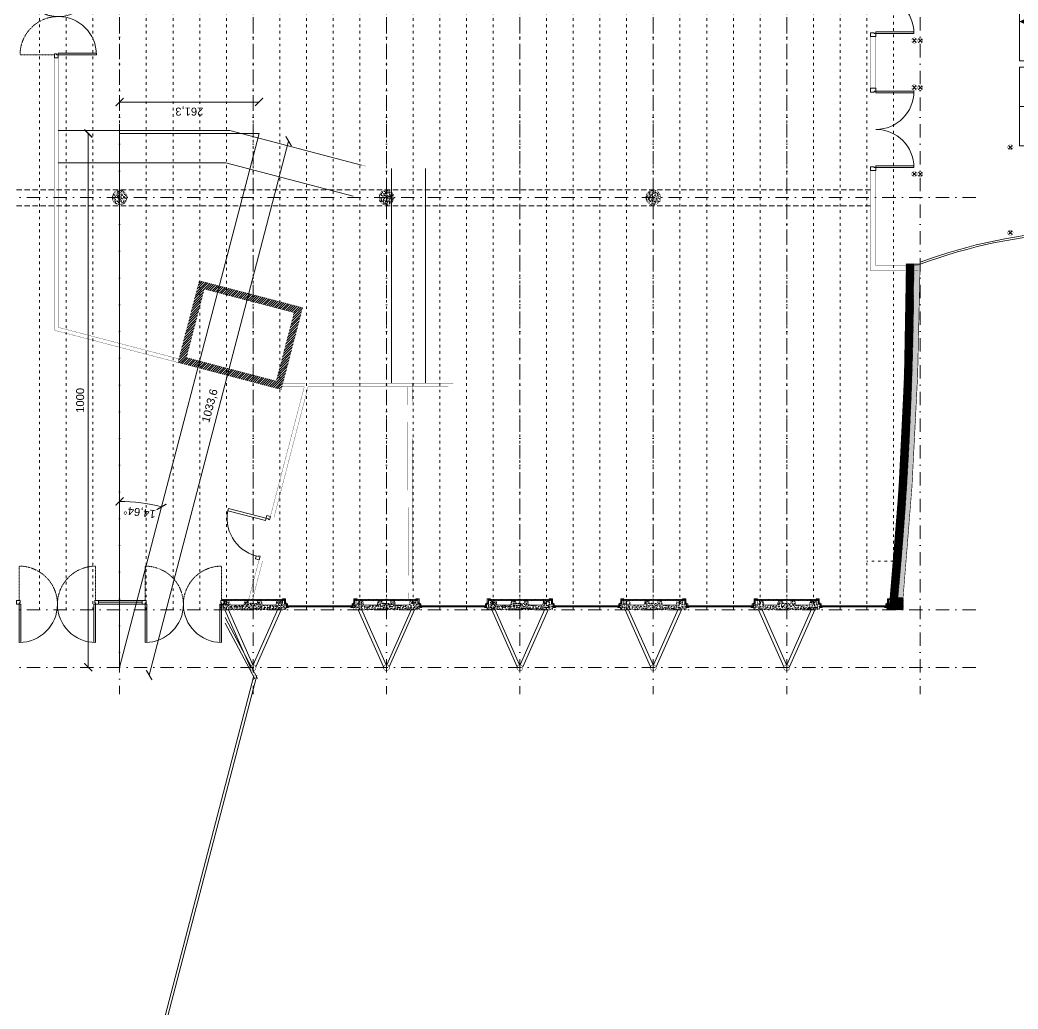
# Model space of a CAD drawing. Header units: millimetres. Extents: x 0 to 111176, y 95213 to 141729.
# Drawn here: x 53561 to 55431, y 113716 to 115568 of the extents above; entities that cross this region are included whole.
import ezdxf
from ezdxf.enums import TextEntityAlignment as Align

# ---------------------------------------------------------------- set-up
doc = ezdxf.new("R2010")
doc.units = ezdxf.units.MM
for name, pattern in [('ACAD_ISO03W100', [30, 12, -18]), ('CACHE2', [0.1875, 0.125, -0.0625]), ('DISCONTINU', [0.75, 0.5, -0.25]), ('HIDDEN2', [0.1875, 0.125, -0.0625]), ('TIRETPT2', [0.5, 0.25, -0.125, 0, -0.125])]:
    doc.linetypes.add(name, pattern=pattern)
doc.layers.get('Defpoints').update_dxf_attribs({"lineweight": 9})
doc.layers.add('CDP', color=7, linetype='Continuous', lineweight=9, true_color=0x364259)
doc.layers.add('STR_BOLLARD', color=7, linetype='Continuous', lineweight=9, true_color=0x1c1c1c)
doc.layers.add('Invisible', color=52, linetype='Continuous', lineweight=9, plot=False)
doc.layers.add('NOM_Espaces_SU', color=15, linetype='Continuous', lineweight=9, plot=False)
for name, color, linetype, lineweight in [('MEN_Ext', 115, 'Continuous', 9), ('MEN_Ext_Murs-rideaux', 113, 'Continuous', 9), ('MEN_Int', 153, 'Continuous', 9), ('MEN_Int_Escaliers', 25, 'Continuous', 9), ('MEN_Int_PCF', 177, 'Continuous', 9), ('MOB', 37, 'Continuous', 9), ('NOM_Espaces', 14, 'Continuous', 9), ('SSI-Evacuation', 90, 'Continuous', 9), ('SSI_DI', 20, 'Continuous', 9), ('SSI_UGCIS', 94, 'Continuous', 9), ('STR_BOLLARD_Axes', 252, 'Continuous', 9), ('STR_BOLLARD_projeté', 251, 'Continuous', 9)]:
    doc.layers.add(name, color=color, linetype=linetype, lineweight=lineweight)
doc.styles.add('Arial-15', font='arial.ttf', dxfattribs={"height": 15})
doc.styles.get("Standard").update_dxf_attribs({"font": 'arial.ttf'})
doc.dimstyles.new('Cote-15', dxfattribs={"dimtxt": 15, "dimasz": 15, "dimexe": 1.25, "dimexo": 0.625, "dimgap": 7.5, "dimtad": 1, "dimdec": 0, "dimrnd": 0.025, "dimtxsty": 'Arial-15', "dimblk": 'ARCHTICK', "dimcen": 2.5, "dimse1": 1, "dimse2": 1, "dimazin": 0, "dimtfac": 1, "dimtmove": 1, "dimatfit": 3, "dimfxl": 1, "dimarcsym": 0})

# ---------------------------------------------------------------- blocks, each defined once
blk = doc.blocks.new('Porte')
blk.add_lwpolyline([(9.972684131353162, 79.94161479349714), (9.99670763418544, 7.003293212503195), (-0.003291194327175617, 6.999999541556463), (0, 0), (6.99901430029422, 1.746229827404022e-09), (6.998190135927871, 2.502305638219696), (5.498190306709148, 2.501811587368138), (5.472664345637895, 80.00180251570418, -0.4142135623537333), (78.49669962038752, 7.025854876847006), (78.498181771487, 2.525855404732283), (76.99818194215186, 2.525361353880726), (76.99999345361721, -1.979060471057892e-09), (83.99901364254765, -6.05359673500061e-09), (83.99669897276908, 7.027666397683788), (78.49669962038752, 7.025854876847006)], format="xyb")
blk = doc.blocks.new('Porte battante double')
at = {"linetype": 'CACHE2'}
blk.add_lwpolyline([(148.4999999812571, 7.112156021292321), (148.4999999792781, 71.50000000564614, 0.4142135623730951), (76.9999999894062, 2.561137080192566e-09, 0.4142135623730951), (5.499999985331669, 71.50000000285218), (5.499999985331669, 6.926756824424956)], format="xyb", dxfattribs=at)
blk.add_lwpolyline([(145.4999999796273, -71.43703520618146), (145.4999999738066, 8.556526154279709e-09), (153.9999999788124, 5.064066499471664e-09), (153.9999999817228, 6.999999992724042), (146.9999999823049, 6.999999993131496), (146.9999999789288, 3.000000003085006), (148.499999980093, 3.00000000622822), (148.4999999784632, -71.49999999260763, -0.4142135623524235), (76.9999999894062, 2.561137080192566e-09, -0.4142135623524235), (5.49999998928979, -71.49999998963904), (5.49999998731073, 3.000000004947651), (6.999999989639036, 3.000000009546056), (6.999999984982423, 7.000000001513399), (-7.450580596923828e-09, 6.999999998603016), (0, 0), (8.499999992316589, 4.540197551250458e-09), (8.499999987892807, -71.43703519919654)], format="xyb")
blk = doc.blocks.new('Porte double 10')
blk.add_lwpolyline([(81.43703520298004, -8.499999990832293), (9.99999999278225, -8.499999998079147), (9.99999999254942, 5.529727786779404e-10), (0, 0), (6.984919309616089e-10, -6.999999998952262), (6.999999993247911, -6.999999998544808), (6.999999993015081, -5.499999994033715), (81.49999999022111, -5.49999999141437, -0.4142135623524235), (10.00000000023283, -76.99999999135616, -0.4142135623524235), (81.50000000465661, -148.4999999768334), (7.000000007450581, -148.4999999893189), (7.000000007450581, -146.9999999848078), (1.909211277961731e-08, -146.9999999852153), (1.862645149230957e-08, -153.9999999845168), (10.00000000814907, -153.9999999832944), (10.00000000675209, -145.4999999846332), (81.43703521694988, -145.4999999774445)], format="xyb")
blk = doc.blocks.new('panneau+contreventement')
at = {"lineweight": 5}
h = blk.add_hatch(dxfattribs=at)
h.set_pattern_fill('AR-CONC', color=252, scale=0.04, angle=360, style=0)
h.set_pattern_definition([(49.99999999999994, (6.955815479159355e-08, 17.59999999470892), (7.287386759840159, -0.6375634215561317), [0.7619999999999998, -8.381999999999998]), (354.9999999999999, (6.955815479159355e-08, 17.59999999470892), (-1.409736856998765, 7.642273809561408), [0.6096, -6.7056233668]), (100.4514446999998, (0.6072803495580956, 17.54686985470835), (5.877649883614139, 7.004710076487798), [0.6476003520000001, -7.123609784]), (46.18419999999995, (6.955815479159355e-08, 19.63199999470817), (10.8431616356852, -1.681693117309098), [1.143, -12.573]), (96.63555760999995, (0.9035960695582617, 19.49185999470865), (9.49616536206013, 9.89704498390885), [0.9714009256, -10.6854243264]), (351.18415117, (6.955815479159355e-08, 19.63199999470817), (9.496165362599092, 9.897044983421296), [0.9143986827999999, -10.0583892768]), (20.99999999999999, (1.016000069557776, 19.12399999471018), (6.064575650765295, -4.090607927483512), [0.7619999999999999, -8.382]), (326, (1.016000069557776, 19.12399999471018), (2.472081133905891, 7.367518644892768), [0.6096, -6.7056]), (71.45144499999996, (1.521381373558143, 18.78311599870722), (8.53665677114865, 3.2769107554362), [0.647600352, -7.123597503999998]), (37.49999999999993, (6.955815479159355e-08, 17.59999999470892), (0.1235441300236765, 3.382201554926124), [0, -6.624319999999999, 0, -6.8072, 0, -6.731]), (7.499999999999964, (6.955815479159355e-08, 17.59999999470892), (2.672786500412234, 4.007222992724778), [0, -3.88112, 0, -6.47192, 0, -2.5654]), (327.4999999999998, (-2.265679930442275, 17.59999999470892), (5.423623806674856, -0.2291497597069439), [0, -2.54, 0, -7.9248, 0, -10.5156]), (317.4999999999999, (-3.281679930441896, 17.59999999470892), (5.925167255440723, 1.017059641333315), [0, -3.302, 0, -5.26288, 0, -7.4676])])
h.paths.add_polyline_path([(8.000000000007276, 16.62599197128293), (8.000000000007276, 12.62599197128293), (-8, 12.62599197128293), (-8, 16.62599197128293), (-15.27348650529757, 16.62599197128293), (-17.5, 9), (-42.54545454565005, 9), (-44.5, 17.59999999831052), (-55.5, 17.59999999831052), (-55.5, 10), (-62.5, 9), (-61.5, 0), (61.5, 0), (62.5, 9), (55.5, 10), (55.5, 17.59999999831052), (44.5, 17.59999999831052), (42.5, 9), (17.50000000000728, 9), (15.72651349470971, 16.62599197128293)])
at = {"layer": 'CDP'}
h = blk.add_hatch(dxfattribs=at)
h.set_pattern_fill('ANSI31', color=256, scale=5)
h.set_pattern_definition([(45, (0, 0), (-0.4419417382415922, 0.4419417382415922), [])])
h.paths.add_polyline_path([(-59, 17.59999999831052), (-59, 19.3999999983098), (58.99999999767169, 19.3999999983098), (58.99999999767169, 17.59999999831052)])
at = {"linetype": 'Continuous', "lineweight": 5, "const_width": 0.8799999952316284}
blk.add_lwpolyline([(8.000000000007276, 16.62599197128293), (8.000000000007276, 12.62599197128293), (-8, 12.62599197128293), (-8, 16.62599197128293), (-15.27348650529757, 16.62599197128293), (-17.5, 9), (-42.54545454565005, 9), (-44.5, 17.59999999831052), (-55.5, 17.59999999831052), (-55.5, 10), (-62.5, 9), (-61.5, 0), (61.5, 0), (62.5, 9), (55.5, 10), (55.5, 17.59999999831052), (44.5, 17.59999999831052), (42.5, 9), (17.50000000000728, 9), (15.72651349470971, 16.62599197128293)], close=True, dxfattribs=at)
for points in [[(-5.29915068641867, -107.0272467950708), (-52.79727948180198, 0.03446815508141299)], [(-0.5113040249361802, -103.0238181007117), (-46.75775930929467, 1.216600178464432)], [(0.5113040249361802, -103.0238181007117), (46.75775930929467, 1.216600178464432)], [(5.29915068641867, -107.0272467950708), (52.79727948180198, 0.03446815508141299)], [(52.79745963354026, 0), (46.20254036645974, 0)]]:
    blk.add_lwpolyline(points)
at = {"const_width": 0.8}
blk.add_lwpolyline([(4.886542232529791, -105.9757763550551, 128.1178204295244), (4.962955946750299, -106.1295426030811, 0.007805315424875689)], format="xyb", close=True, dxfattribs=at)
at = {"layer": 'CDP', "const_width": 0.2}
blk.add_lwpolyline([(-59, 17.59999999831052), (-59, 19.3999999983098), (58.99999999767169, 19.3999999983098), (58.99999999767169, 17.59999999831052), (-59, 17.59999999831052)], close=True, dxfattribs=at)
blk = doc.blocks.new('poteau')
at = {"layer": 'STR_BOLLARD', "lineweight": 5}
h = blk.add_hatch(dxfattribs=at)
h.set_pattern_fill('AR-CONC', color=252, scale=0.04, angle=359.9999999999999, style=0)
h.set_pattern_definition([(49.99999999999999, (-34103.71972945715, -3518.988229174639), (7.287386759840159, -0.6375634215561317), [0.762, -8.382000000000001]), (355, (-34103.71972945715, -3518.988229174639), (-1.409736856998765, 7.642273809561408), [0.6096, -6.7056233668]), (100.4514446999999, (-34103.11244917716, -3519.04135931464), (5.877649883614139, 7.004710076487798), [0.6476003520000001, -7.123609784]), (46.18419999999993, (-34103.71972945715, -3516.956229174639), (10.8431616356852, -1.681693117309098), [1.143, -12.573]), (96.63555760999996, (-34102.81613345716, -3517.096369174639), (9.49616536206013, 9.89704498390885), [0.9714009256, -10.6854243264]), (351.18415117, (-34103.71972945715, -3516.956229174639), (9.496165362599092, 9.897044983421296), [0.9143986828, -10.0583892768]), (21, (-34102.70372945715, -3517.46422917464), (6.064575650765295, -4.090607927483512), [0.762, -8.382000000000001]), (326, (-34102.70372945715, -3517.46422917464), (2.472081133905891, 7.367518644892768), [0.6096, -6.7056]), (71.45144499999996, (-34102.19834815315, -3517.805113170639), (8.53665677114865, 3.2769107554362), [0.6476003520000001, -7.123597503999999]), (37.49999999999994, (-34103.71972945715, -3518.988229174639), (0.1235441300236765, 3.382201554926124), [0, -6.62432, 0, -6.807200000000001, 0, -6.731000000000001]), (7.499999999999974, (-34103.71972945715, -3518.988229174639), (2.672786500412234, 4.007222992724778), [0, -3.88112, 0, -6.47192, 0, -2.5654]), (327.4999999999999, (-34105.98540945715, -3518.988229174639), (5.423623806674856, -0.2291497597069439), [0, -2.54, 0, -7.9248, 0, -10.5156]), (317.4999999999999, (-34107.00140945715, -3518.988229174639), (5.925167255440723, 1.017059641333315), [0, -3.302, 0, -5.26288, 0, -7.4676])])
edge = h.paths.add_edge_path()
edge.add_arc((2.613544936025392e-10, 6.674660824046441e-11), 13.99999999999927, 284.7547730335563, 644.0803509681097)
edge.add_arc((2.613806948659203e-10, 6.66435795437792e-11), 13.99999999999917, 284.0803509681096, 284.7547730335563)
at = {"layer": 'STR_BOLLARD', "lineweight": 5, "const_width": 0.5}
blk.add_lwpolyline([(3.565555101478822, -13.53834616259883, 339.820519298623), (3.405953449982917, -13.57937705112045, 0.002942729891838111)], format="xyb", close=True, dxfattribs=at)
blk = doc.blocks.new('Potelet')
at = {"lineweight": 0, "const_width": 0.5}
blk.add_lwpolyline([(-1.600976329688904, 4.736757835458326, 7.011262514145348), (1.19217006630147, 4.855793501891813, 0.1426276648438825)], format="xyb", close=True, dxfattribs=at)
at = {"ltscale": 5}
for points in [[(-3.535533905932737, -3.535533905932737), (3.535533905932738, 3.535533905932738)], [(-3.535533905932738, 3.535533905932738), (3.535533905932737, -3.535533905932737)]]:
    blk.add_lwpolyline(points, dxfattribs=at)
blk = doc.blocks.new('Demi-pignon')
h = blk.add_hatch()
h.set_pattern_fill('ANSI31', color=252, scale=10, angle=-89.99999999999999)
h.set_pattern_definition([(315, (15798.99354444985, 8695.125103045011), (0.8838834764831842, 0.8838834764831845), [])])
edge = h.paths.add_edge_path()
edge.add_line((-62.11281905308351, -628.6040347346297), (-62.11281905308533, -628.6397844067515))
edge.add_arc((6460.130552902065, -631.5314602852422), 6522.244012976076, 174.3610897732516, 179.9745975727593, ccw=False)
edge.add_line((-30.55167438650096, 9.336068274767058), (-25.09682034418438, 9.33606827476706))
edge.add_line((-25.09682034418438, 9.336068274767058), (-26.09682035706465, 18.39596526455807))
edge.add_line((-26.09682035706464, 18.39596526455807), (-56.09682035706464, 18.39596526455806))
edge.add_line((-56.09682035706464, 18.39596526455807), (-56.09682035706464, -3.604034735441928))
edge.add_line((-56.09682035706464, -3.604034735441928), (-46.1612564661973, -3.604034735441926))
edge.add_arc((6570.532482678151, -633.378937613089), 6646.59705909171, 174.5629839039005, 179.9588388157768)
edge.add_line((-76.06286127269595, -628.6040347354392), (-62.11281905308351, -628.6040347346297))
edge = h.paths.add_edge_path()
edge.add_line((-62.11281905308533, -1378.603889387461), (-76.06286127269595, -1378.603889387462))
edge.add_line((-76.06286127269595, -1378.603889387462), (-76.06286127269595, -1378.604034735442))
edge.add_arc((6708.070396473591, -1367.32589486679), 6784.142632293206, 180.095250077703, 185.381612910002)
edge.add_line((-46.16850938189964, -2003.602609768547), (-56.09682035706464, -2003.602609768551))
edge.add_line((-56.09682035706464, -2003.602609768551), (-56.09682035706464, -2025.602609768551))
edge.add_line((-56.09682035706464, -2025.602609768551), (-26.09682035706464, -2025.602609768551))
edge.add_line((-26.09682035706464, -2025.602609768551), (-25.09682029086435, -2017.072288127002))
edge.add_line((-25.09682029086434, -2017.072288127002), (-30.55167438649914, -2017.072288121869))
edge.add_arc((6680.307085616831, -1365.322901724218), 6742.43298516071, 180.1128603521102, 185.54709096399, ccw=False)
edge.add_line((-62.11281905308533, -1378.604034735439), (-62.11281905308533, -1378.603889387461))
at = {"lineweight": 5}
h = blk.add_hatch(dxfattribs=at)
h.set_pattern_fill('AR-CONC', color=252, scale=0.8, angle=270, style=0)
h.set_pattern_definition([(319.9999999999999, (15798.99354444985, 8695.125103045011), (-0.5020170798607612, -5.738081460806028), [0.5999999999999999, -6.599999999999999]), (265, (15798.99354444985, 8695.125103045011), (6.017537069600095, 1.110010668904), [0.48, -5.28]), (10.45144446000004, (15798.95170969785, 8694.64692959701), (5.515519927749036, -4.628070773816897), [0.5099215359999998, -5.609136895999998]), (316.1842, (15800.59354444985, 8695.125103045011), (-1.324154246344612, -8.53793064537258), [0.8999999999999995, -9.899999999999991]), (6.635635489999939, (15800.48319799385, 8694.413609085012), (7.792948806196404, -7.477295565393828), [0.764882736, -8.413710079999998]), (261.18416399, (15800.59354444985, 8695.125103045011), (7.792948802159922, -7.477295560438185), [0.7200000000000001, -7.920000008]), (291, (15800.19354444985, 8694.325103045012), (-3.220951125322711, -4.775256416947694), [0.6000000000000001, -6.600000000000001]), (236, (15800.19354444985, 8694.325103045012), (5.801200360374824, -1.946522655372654), [0.4799999999999999, -5.279999999999999]), (341.4514447400001, (15799.92513185785, 8693.92716501301), (2.58024922245083, -6.721779013839769), [0.5099215199999995, -5.609136895999995]), (307.5000000000001, (15798.99354444985, 8695.125103045011), (2.663150830650492, -0.09727884253832542), [0, -5.215999999999998, 0, -5.359999999999999, 0, -5.299999999999999]), (277.5, (15798.99354444985, 8695.125103045011), (3.155293695058882, -2.104556299537189), [0, -3.056, 0, -5.096, 0, -2.02]), (237.5, (15798.99354444985, 8696.90910304501), (-0.1804389738750382, -4.270579489379272), [0, -2, 0, -6.24, 0, -8.28]), (227.5, (15798.99354444985, 8697.70910304501), (0.8008398586585418, -4.66548935473909), [0, -2.6, 0, -4.143999999999999, 0, -5.879999999999999])])
edge = h.paths.add_edge_path()
edge.add_line((-76.06286127269595, -1378.603889387463), (-87.91185925913305, -1378.603889387463))
edge.add_line((-87.91185925913305, -1378.603889387463), (-87.91185922620207, -1378.604034735437))
edge.add_arc((7151.601345845076, -1323.391610826606), 7239.723741839555, 180.4369599787104, 185.3911985980951)
edge.add_line((-56.09682035706464, -2003.602609768551), (-46.16850938190146, -2003.602609768551))
edge.add_line((-46.16850938190146, -2003.602609768551), (-46.69343407983251, -1993.522203397642))
edge.add_arc((6508.957447730241, -1372.253895764869), 6585.023370820035, 180.0552520770599, 185.4136591410669, ccw=False)
edge.add_line((-76.06286127269595, -1378.604034735442), (-76.06286127269595, -1378.603889387463))
edge = h.paths.add_edge_path()
edge.add_line((-88.08178190969011, -628.6040347354419), (-76.06286127269595, -628.6040347354392))
edge.add_arc((6610.991568460195, -635.3146041633081), 6687.057796815601, 174.5793199602518, 179.9425027594255, ccw=False)
edge.add_line((-46.1612564661973, -3.604034735441928), (-56.09682035706464, -3.604034735438292))
edge.add_arc((7086.253441552688, -682.4389425839627), 7174.537204302172, 174.5707099585921, 179.5700709511673)
at = {"ltscale": 50, "const_width": 1}
for points in [[(-76.06286127269414, -628.6040347347607, -0.02354820973222907), (-46.1612564661973, -3.604034735441928), (-56.09682035706464, -3.604034735441928), (-56.09682035706464, 18.39596526455807), (-44.36470020732668, 18.39596526455807), (-26.09682035706464, 18.39596526455807), (-25.09682034418438, 9.336068274767058), (-30.55167438649914, 9.336068274767058, 0.02449707664726791), (-62.11280310527945, -628.604034734627), (-76.06284718028473, -628.590006370303)], [(-76.06286127269595, -1378.604034735442), (-62.11281905308533, -1378.603889387462), (-62.11281905308533, -1378.604034735442, 0.02371574882550749), (-30.55167438649914, -2017.072288121869), (-25.09682029086434, -2017.072288127002), (-26.09682035706464, -2025.602609768551), (-45.66204694910448, -2025.602609768551), (-56.09682035706464, -2025.602609768551), (-56.09682035706464, -2003.602609768551), (-46.16850938189782, -2003.602609768551, -0.02307020082949891)]]:
    blk.add_lwpolyline(points, format="xyb", close=True, dxfattribs=at)
at = {"const_width": 1}
for points in [[(-76.06286127269414, -628.6040347347625, -0.02340557217348866), (-46.1612564661973, -3.604034735441928), (-56.09682035706464, -3.604034735441928, 0.02181728809893834), (-88.08178190969011, -628.6040347354419), (-76.06286127269777, -628.6040347349372)], [(-76.06286127269595, -1378.604034735442), (-87.91185925913305, -1378.603889387463), (-87.91185922620207, -1378.604034735442, 0.02162031173250202), (-56.09682035706464, -2003.602609768551), (-46.16850938190146, -2003.602609768551), (-46.69343407983069, -1993.522203397645, -0.02338472269243292)]]:
    blk.add_lwpolyline(points, format="xyb", close=True, dxfattribs=at)
blk = doc.blocks.new('Trémie-Aile-E')
at = {"ltscale": 5}
h = blk.add_hatch(dxfattribs=at)
h.set_pattern_fill('ANSI31', color=252)
h.set_pattern_definition([(45, (2159.834411285032, -27180.53213016078), (-2.245064030267288, 2.245064030267288), [])])
h.paths.add_polyline_path([(3.186287358403206e-07, -8.754432201385498e-08), (193.5019590947818, -50.56670786417999), (233.576075021193, 102.7835944751932), (40.07411623805501, 153.3503022614332)])
h.paths.add_polyline_path([(15.86446364421863, 9.290791229228489), (184.2111677844118, -34.70224453981245), (217.7116116974657, 93.49280316063232), (49.36490755727255, 137.4858389297897)], flags=16)
at = {"const_width": 0.5}
for points in [[(3.186287358403206e-07, -8.754432201385498e-08), (193.5019590947818, -50.56670786417999), (233.576075021193, 102.7835944751932), (40.07411623805501, 153.3503022614332)], [(15.86446364421863, 9.290791229228489), (184.2111677844118, -34.70224453981245), (217.7116116974657, 93.49280316063232), (49.36490755727255, 137.4858389297897)]]:
    blk.add_lwpolyline(points, close=True, dxfattribs=at)
blk = doc.blocks.new('Fenetres Ext')
for points in [[(14.09999999846332, 3.400000005214679), (14.09999999846332, 4.400000005214679), (18.09999999846332, 4.400000005214679), (18.09999999846332, 3.400000005214679)], [(14.09999999846332, 1.400000005214679), (139.0999999735504, 1.400000005214679), (139.0999999735504, 3.400000005214679), (14.09999999846332, 3.400000005214679), (14.09999999846332, 1.400000005214679)], [(14.09999999846332, -2.599999994785321), (16.09999999846332, -2.599999994785321), (16.09999999846332, 1.400000005214679), (14.09999999846332, 1.400000005214679)], [(139.0999999735504, 3.400000005214679), (139.0999999735504, 4.400000005214679), (135.0999999735504, 4.400000005214679), (135.0999999735504, 3.400000005214679)], [(139.0999999735504, -2.599999994785321), (137.0999999735504, -2.599999994785321), (137.0999999735504, 1.400000005214679), (139.0999999735504, 1.400000005214679)], [(6.599999998463318, -10.59999999478532), (10.59999999846332, -10.59999999478532), (10.59999999846332, -3.599999994785321), (11.59999999846332, -3.599999994785321), (11.59999999846332, -4.585936534454959), (12.59999999972251, -4.585936534454959), (12.59999999846332, -11.59999999478532), (6.599999998463318, -11.59999999478532)], [(10.59999999846332, -3.599999994785321), (14.09999999846332, -3.599999994785321), (14.09999999846332, -2.599999994785321), (10.59999999846332, -2.599999994785321), (10.59999999846332, -3.599999994785321)], [(142.5999999735504, -3.599999994785321), (139.0999999735504, -3.599999994785321), (139.0999999735504, -2.599999994785321), (142.5999999735504, -2.599999994785321), (142.5999999735504, -3.599999994785321)], [(146.5999999735504, -10.59999999478532), (142.5999999735504, -10.59999999478532), (142.5999999735504, -3.599999994785321), (141.5999999735504, -3.599999994785321), (141.5999999735504, -4.585936534454959), (140.5999999722912, -4.585936534454959), (140.5999999735504, -11.59999999478532), (146.5999999735504, -11.59999999478532)]]:
    blk.add_lwpolyline(points, close=True)
blk.add_lwpolyline([(14.09999999846332, 2.400000005214679), (139.0999999735504, 2.400000005214679)])
blk = doc.blocks.new('_ArchTick')
at = {"color": 0, "linetype": 'ByBlock', "const_width": 0.15}
blk.add_lwpolyline([(-0.5, -0.5), (0.5, 0.5)], dxfattribs=at)
blk = doc.blocks.new('*D326')
at = {"layer": 'Defpoints', "color": 0, "transparency": 16777216}
for p in [(5264.81725555631, -14681.59365142169), (5264.81725555631, -14740.35340675737), (6264.817253231423, -14740.37398027039)]:
    blk.add_point(p, dxfattribs=at)
at = {"layer": 'Invisible', "color": 0, "lineweight": -2, "transparency": 16777216}
blk.add_line((6264.817253231423, -14681.59365142169), (5264.81725555631, -14681.59365142169), dxfattribs=at)
at = {"layer": 'Invisible', "color": 0, "lineweight": -2, "transparency": 16777216, "xscale": 15, "yscale": 15, "zscale": 15, "rotation": 180}
blk.add_blockref('_ArchTick', (5264.81725555631, -14681.59365142169), dxfattribs=at)
at = {"layer": 'Invisible', "color": 0, "lineweight": -2, "transparency": 16777216, "xscale": 15, "yscale": 15, "zscale": 15}
blk.add_blockref('_ArchTick', (6264.817253231423, -14681.59365142169), dxfattribs=at)
at = {"layer": 'Invisible', "color": 0, "lineweight": 5, "transparency": 16777216, "insert": (5764.817254393866, -14666.43505660587), "char_height": 15, "attachment_point": 5, "style": 'Arial-15'}
blk.add_mtext('1000', dxfattribs=at)
blk = doc.blocks.new('*D327')
at = {"layer": 'Defpoints', "color": 0, "transparency": 16777216}
for p in [(5264.817253654735, -14740.35340675733), (5250.362739625941, -14795.66251116415), (6264.817253231422, -15001.69399756415)]:
    blk.add_point(p, dxfattribs=at)
at = {"layer": 'Invisible', "color": 0, "lineweight": -2, "transparency": 16777216}
blk.add_line((6250.362739202627, -15057.00310197097), (5250.362739625941, -14795.66251116415), dxfattribs=at)
at = {"layer": 'Invisible', "color": 0, "lineweight": -2, "transparency": 16777216, "xscale": 15, "yscale": 15, "zscale": 15}
for p, rotation in [((5250.362739625941, -14795.66251116415), 165.3538607107068), ((6250.362739202627, -15057.00310197097), 345.3538607107068)]:
    blk.add_blockref('_ArchTick', p, dxfattribs=dict(at, rotation=rotation))
at = {"layer": 'Invisible', "color": 0, "transparency": 16777216, "insert": (5754.538362561287, -14910.35510049311), "char_height": 15, "attachment_point": 5, "rotation": 345.3538607107068, "style": 'Arial-15'}
blk.add_mtext('1033,6', dxfattribs=at)
blk = doc.blocks.new('*D328')
at = {"layer": 'Defpoints', "color": 0, "transparency": 16777216}
for p in [(6264.83782674445, -14740.37398217192), (6323.597582080128, -14740.37398217192), (6264.817253231423, -15001.69399756415)]:
    blk.add_point(p, dxfattribs=at)
at = {"layer": 'Invisible', "color": 0, "lineweight": -2, "transparency": 16777216}
blk.add_line((6323.597582080128, -15001.69399756415), (6323.597582080128, -14740.37398217192), dxfattribs=at)
at = {"layer": 'Invisible', "color": 0, "lineweight": -2, "transparency": 16777216, "xscale": 15, "yscale": 15, "zscale": 15}
for p, rotation in [((6323.597582080128, -14740.37398217192), 90), ((6323.597582080128, -15001.69399756415), 270)]:
    blk.add_blockref('_ArchTick', p, dxfattribs=dict(at, rotation=rotation))
at = {"layer": 'Invisible', "color": 0, "lineweight": 5, "transparency": 16777216, "insert": (6307.083257387088, -14871.03398986804), "char_height": 15, "attachment_point": 5, "rotation": 90, "style": 'Arial-15'}
blk.add_mtext('261,3', dxfattribs=at)
blk = doc.blocks.new('*D329')
at = {"layer": 'Defpoints', "color": 0, "transparency": 16777216}
for p in [(549.5377146291728, -13508.05946568745), (5264.817253654736, -14740.35340675733), (6264.817253231424, -14740.3739802704), (5570.944714099651, -14793.03541031915), (6112.226067019554, -14961.81572679074)]:
    blk.add_point(p, dxfattribs=at)
at = {"layer": 'Invisible', "color": 0, "lineweight": -2, "transparency": 16777216}
blk.add_arc((5264.817253654728, -14740.35340675733), 310.6274545782229, 345.353860710707, 359.9988212245312, dxfattribs=at)
at = {"layer": 'Invisible', "color": 0, "lineweight": -2, "transparency": 16777216, "xscale": 15, "yscale": 15, "zscale": 15}
for p, rotation in [((5575.444708167211, -14740.35979745533), 89.99882122453117), ((5565.351139245327, -14818.89511000829), 255.353860710707)]:
    blk.add_blockref('_ArchTick', p, dxfattribs=dict(at, rotation=rotation))
at = {"layer": 'Invisible', "color": 0, "transparency": 16777216, "insert": (5556.53097612429, -14777.84523645139), "char_height": 15, "attachment_point": 5, "rotation": 82.67634096761911, "style": 'Arial-15'}
blk.add_mtext('14,64°', dxfattribs=at)
blk = doc.blocks.new('Esca double')
for p, q in [((-13.00000003063303, 12.00000001416686), (324.9999999693674, 12.00000001286389)), ((-13.0000000311997, -134.9999999860231), (-13.00000003063303, 12.00000001416686)), ((12.9999999688003, -134.9999999861233), (12.99999996936697, 12.00000001406661)), ((38.9999999688003, -134.9999999862235), (38.99999996936697, 12.0000000139664)), ((64.99999996880032, -134.9999999863237), (64.999999969367, 12.00000001386617)), ((90.99999996880035, -134.999999986424), (90.99999996936702, 12.00000001376594)), ((116.9999999688004, -134.9999999865242), (116.9999999693671, 12.00000001366571)), ((133.8820943152711, -134.9999999865067), (183.3938992372431, 12.00000001340977)), ((142.9999999689651, -92.26467262688318), (142.9999999693671, 12.00000001356548)), ((168.9999999692627, -15.07096080463564), (168.9999999693671, 12.00000001346527)), ((194.9999999688005, -134.9999999868249), (194.9999999693672, 12.00000001336504)), ((220.9999999688005, -134.9999999869251), (220.9999999693672, 12.00000001326479)), ((246.9999999688006, -134.9999999870253), (246.9999999693673, 12.00000001316458)), ((272.9999999688006, -134.9999999871255), (272.9999999693673, 12.00000001306435)), ((298.9999999688007, -134.9999999872258), (298.9999999693674, 12.00000001296412)), ((324.9999999688007, -134.9999999871361), (324.9999999693674, 12.00000001286389)), ((168.9999999688004, -134.9999999867246), (168.9999999692024, -30.73532736427996)), ((324.999999969084, -61.4999999909495), (158.6379967749907, -61.4999999903082)), ((142.9999999688004, -134.9999999866244), (142.9999999689047, -107.9290391682598)), ((-13.0000000311997, -134.9999999860231), (324.9999999688007, -134.9999999871361)), ((-13.0000000311997, -146.9836496618428), (-13.00000003176638, -293.9836496618428)), ((324.9999999688007, -146.9836496629559), (-13.0000000311997, -146.9836496618428)), ((12.9999999688003, -146.9836496617532), (12.99999996823362, -293.983649661943)), ((38.99999996880035, -146.9836496618534), (38.99999996823368, -293.9836496620433)), ((64.99999996880041, -146.9836496619536), (64.99999996823374, -293.9836496621435)), ((90.99999996880047, -146.9836496620538), (90.9999999682338, -293.9836496622437)), ((116.9999999688005, -146.9836496621541), (116.9999999682338, -293.983649662344)), ((178.1179056223299, -146.9836496624722), (128.6061007003579, -293.9836496623887)), ((142.9999999688006, -146.9836496622543), (142.9999999683986, -251.248322284699)), ((168.9999999688006, -146.9836496623545), (168.9999999686962, -174.0546104807191)), ((194.9999999688006, -146.9836496624548), (194.9999999682339, -293.9836496626447)), ((220.9999999688006, -146.983649662555), (220.999999968234, -293.9836496627449)), ((246.9999999688007, -146.9836496626552), (246.999999968234, -293.9836496628451)), ((272.9999999688007, -146.9836496627555), (272.999999968234, -293.9836496629453)), ((298.9999999688007, -146.9836496628557), (298.999999968234, -293.9836496630455)), ((324.9999999688007, -146.9836496629559), (324.999999968234, -293.9836496631458)), ((168.9999999686358, -189.7189770220958), (168.9999999682339, -293.9836496625444)), ((-13.00000003148301, -220.4836496580294), (153.3620031626103, -220.4836496586707)), ((142.9999999683383, -266.9126888443433), (142.9999999682339, -293.9836496624442)), ((324.999999968234, -293.9836496631458), (-13.00000003176638, -293.9836496618428))]:
    blk.add_line(p, q)
at = {"linetype": 'DISCONTINU'}
for p, q in [((128.6061007104215, -134.9999999864894), (178.1179056206777, 12.00000001343011)), ((153.3620031630943, -61.49999998920225), (-13.00000003091637, -61.49999998895366)), ((183.3938992271795, -146.9836496624896), (133.8820943169233, -293.9836496624091)), ((158.6379967745067, -220.4836496597767), (324.9999999685173, -220.4836496600253))]:
    blk.add_line(p, q, dxfattribs=at)
for points in [[(-13.00000003091637, -61.4999999859281), (-0.5000000295193843, -67.74999998828551), (-0.5000000310327835, -55.24999998959518)], [(158.6379967810419, -61.49999998728264), (171.1379967824389, -67.74999998964005), (171.1379967809255, -55.24999999094972)], [(153.3620031565591, -220.4836496616963), (140.8620031551621, -214.2336496593389), (140.8620031566755, -226.7336496580292)], [(324.9999999685174, -220.4836496630508), (312.4999999671204, -214.2336496606934), (312.4999999686338, -226.7336496593838)]]:
    blk.add_solid(points)
blk = doc.blocks.new('PO14A')
blk.add_lwpolyline([(-9.999999995525855, -78.43703521069969), (-9.99999999555996, -6.999999993421824), (-1.499999996087809, -6.999999993916362), (-1.499999995550638, 0), (-8.49999999555564, 3.922195901395753e-10), (-8.49999999555564, -3.99999999361782), (-6.999999990907213, -3.99999999361782), (-6.999999995832695, -78.49999999804496, -0.4142135623524235), (-78.4999999955545, -6.999999993916362, -0.4142135623524235), (-149.9999999952763, -78.49999999804496), (-150.0000000002018, -3.99999999361782), (-148.4999999955534, -3.99999999361782), (-148.4999999955534, 3.922195901395753e-10), (-155.4999999955584, 0), (-155.4999999950212, -6.999999993916362), (-146.999999995549, -6.999999993421824), (-146.9999999955832, -78.43703521069969)], format="xyb")
blk = doc.blocks.new('BLOCLOCAL')
blk.add_lwpolyline([(0, 0.371824271303467), (0.9958800605197923, 0.371824271303467), (0.9958800605197923, 0), (0, 0)], close=True)
at = {"linetype": 'Continuous'}
blk.add_attdef('AFFECTATION', text='', height=0.0705547034740448, dxfattribs=at).set_placement((0.487939872969227, 0.04559894081668858), align=Align.CENTER)
at = {"layer": 'NOM_Espaces_SU', "linetype": 'Continuous'}
blk.add_attdef('CODE', text='', height=0.0705547034740448, dxfattribs=at).set_placement((0.4827368221802061, 0.2657278162891714), align=Align.CENTER)
blk = doc.blocks.new('Fleche-evac')
at = {"layer": 'SSI-Evacuation', "const_width": 20}
for points in [[(0, 0), (0, -40.00000000000003)], [(0, -50.00000000000003), (0, -90.00000000000003)], [(38.28427124746167, -107.0710678118653), (0, -145.3553390593279), (-38.28427124746167, -107.0710678118653)]]:
    blk.add_lwpolyline(points, dxfattribs=at)
blk = doc.blocks.new('Déclencheur-manuel')
at = {"const_width": 0.3}
blk.add_lwpolyline([(0, 0), (10, 0), (10, 20), (-10, 20), (-9.999985865492476, -7.067241274999348e-06)], close=True, dxfattribs=at)
blk.add_lwpolyline([(-5.933901802327859, 18.3424776436577, 0.8646110723044432), (6.150639911274289, 18.59244941637581)], format="xyb", dxfattribs=at)
blk.add_lwpolyline([(-0.09998414403601075, 1.42783105989156), (-0.09537600923237924, 13.244760594187)], dxfattribs=at)
blk = doc.blocks.new('boitier-UGCIS')
at = {"ltscale": 5, "const_width": 4}
blk.add_lwpolyline([(-11.17476362731168, 0), (-5.587381813655611, -9.677629182538226), (5.587381813655838, -9.677629182538226), (11.17476362731168, 0), (5.587381813655838, 9.67762918253834), (-5.587381813655838, 9.67762918253834)], close=True, dxfattribs=at)
blk = doc.blocks.new('escalier-liaison')
at = {"layer": 'MEN_Ext_Murs-rideaux'}
for centre, radius, start, end in [((188.5043841797401, 736.3440433654214), 423.9813112635907, 224.8168895355722, 268.8673874899694), ((187.9561937729343, 730.1628094593543), 414.256455747961, 224.9483111907741, 268.9166300194646), ((286.1826341202422, 1269.443007522532), 954.7018994213403, 272.8783634282235, 290.4663820297085), ((286.0938211541057, 1270.038075966862), 958.7962684330665, 272.8713755520196, 290.3882514624622), ((188.5043841797401, -736.3414345349847), 423.9813112635907, 91.13261251003388, 135.1831104646124), ((187.9561937729343, -730.1602006289177), 414.256455747961, 91.08336998053866, 135.051688809219), ((286.0938211541057, -1270.035467136426), 958.7962684330665, 69.61174853756528, 87.12862444798364), ((286.1826341202422, -1269.440398692095), 954.7018994213403, 69.53361797039797, 87.12163657177976)]:
    blk.add_arc(centre, radius, start, end, dxfattribs=at)
at = {"layer": 'MEN_Int', "extrusion": (0, 0, -1), "xscale": -1, "rotation": 180}
blk.add_blockref('PO14A', (-178.6237448587445, 312.4455682734661), dxfattribs=at)
at = {"layer": 'MEN_Int', "extrusion": (0, 0, -1)}
blk.add_blockref('PO14A', (-178.6237448587445, -312.4429594430294), dxfattribs=at)
at = {"layer": 'MEN_Int_Escaliers'}
blk.add_blockref('Esca double', (109.1367397225499, 140.9909384560087), dxfattribs=at)
at = {"layer": 'NOM_Espaces', "xscale": 160, "yscale": 160, "zscale": 160}
for p, values in [((224.1033951646336, 189.9940983423367), {'CODE': 'BURCL08', 'AFFECTATION': 'Circulation'}), ((198.1840319476105, -28.9557415194904), {'CODE': 'BURESC05', 'AFFECTATION': 'Escalier'})]:
    blk.add_blockref('BLOCLOCAL', p, dxfattribs=at).add_auto_attribs(values)
at = {"layer": 'SSI-Evacuation', "xscale": -1, "rotation": 180}
blk.add_blockref('Fleche-evac', (257.1237448512722, 317.5056127718199), dxfattribs=at)
at = {"layer": 'SSI-Evacuation'}
blk.add_blockref('Fleche-evac', (257.1237448512722, -317.5030039413832), dxfattribs=at)
at = {"layer": 'SSI_DI', "xscale": -1}
blk.add_blockref('Déclencheur-manuel', (173.9548093853905, 286.8132674994013), dxfattribs=at)
at = {"layer": 'SSI_DI', "rotation": 180}
blk.add_blockref('Déclencheur-manuel', (173.9548093853905, -286.8106586689646), dxfattribs=at)
at = {"layer": 'SSI_UGCIS', "xscale": -1, "rotation": 180}
blk.add_blockref('boitier-UGCIS', (338.6272125263591, 294.6802923727046), dxfattribs=at)
at = {"layer": 'SSI_UGCIS'}
blk.add_blockref('boitier-UGCIS', (338.6272125263591, -294.6776835422679), dxfattribs=at)
at = {"layer": 'STR_BOLLARD', "rotation": 180}
for p in [(63.23776289478667, 316.0000382581275), (150.8737448512722, 306.3313365407594), (63.23776289478667, 156.0000382581275)]:
    blk.add_blockref('Potelet', p, dxfattribs=at)
at = {"layer": 'STR_BOLLARD', "xscale": -1, "rotation": 180}
for p in [(451.0097268077577, 316.0000382581275), (363.3737448512722, 306.3313365407594), (451.0097268077577, 156.0000382581275)]:
    blk.add_blockref('Potelet', p, dxfattribs=at)
at = {"layer": 'STR_BOLLARD'}
for p in [(-116.7622371052133, 294.0001852161004), (-116.7622371052133, 206.0001852161004), (631.0097268077577, 206.0001852161004), (-116.7622371052133, 44.00025217855728), (631.0097268077577, 44.00025217855728), (-116.7622371052133, -43.99771468270046), (631.0097268077577, -43.99771468270046), (451.0097268077577, -155.9977146827005), (-116.7622371052133, -205.9977146827005), (631.0097268077577, -205.9977146827005), (-116.7622371052133, -293.9977146827005), (363.3737448512722, -306.3288011482146), (451.0097268077577, -315.9975028655826)]:
    blk.add_blockref('Potelet', p, dxfattribs=at)
at = {"layer": 'STR_BOLLARD', "xscale": -1}
for p in [(63.23776289478667, -155.9977146827005), (63.23776289478667, -315.9975028655826), (150.8737448512722, -306.3288011482146)]:
    blk.add_blockref('Potelet', p, dxfattribs=at)
blk = doc.blocks.new('trace-implantation_1')
at = {"layer": 'Invisible'}
blk.add_lwpolyline([(-4.456524038687348e-11, 1.2732925824821e-11), (999.999999576643, -0.02057351305302291), (999.999999576643, -261.3405908068071), (-4.456524038687348e-11, 1.2732925824821e-11)], dxfattribs=at)
dim = blk.add_angular_dim_2l(base=(306.1274604448708, -52.68200356180751), line1=((847.4088133647738, -221.4623200334026), (-4715.279539025607, 1232.293941069895)), line2=((-4.456524038687348e-11, 1.2732925824821e-11), (999.999999576643, -0.02057351305302291)), dimstyle='Cote-15', dxfattribs=at)
dim.commit()
dim.dimension.update_dxf_attribs({"geometry": '*D329', "text_midpoint": (291.7137224695089, -37.49182969405229), "insert": (-5264.81725365478, 14740.35340675734)})
at = {"layer": 'Invisible', "lineweight": 5}
dim = blk.add_linear_dim(base=(1.901529685710557e-06, 58.75975533564997), p1=(999.999999576643, -0.02057351305302291), p2=(1.901529685710557e-06, -2.728484105318785e-11), angle=180, dimstyle='Cote-15', dxfattribs=at)
dim.commit()
dim.dimension.update_dxf_attribs({"geometry": '*D326', "text_midpoint": (500.0000007390863, 73.91835015147444), "insert": (-5264.81725365478, 14740.35340675734)})
at = {"layer": 'Invisible'}
dim = blk.add_aligned_dim(p1=(999.999999576643, -261.3405908068071), p2=(-4.456524038687348e-11, 1.2732925824821e-11), distance=57.16668615630435, dimstyle='Cote-15', override={"dimdec": 1}, dxfattribs=at)
dim.commit()
dim.dimension.update_dxf_attribs({"geometry": '*D327', "text_midpoint": (489.7211089065067, -170.0016937357723), "insert": (-5264.81725365478, 14740.35340675734)})
at = {"layer": 'Invisible', "lineweight": 5}
dim = blk.add_linear_dim(base=(1058.780328425348, -0.02057541458270862), p1=(999.999999576643, -261.3405908068071), p2=(1000.020573089671, -0.02057541458270862), angle=90, dimstyle='Cote-15', override={"dimdec": 1}, dxfattribs=at)
dim.commit()
dim.dimension.update_dxf_attribs({"geometry": '*D328', "text_midpoint": (1042.266003732308, -130.680583110694), "insert": (-5264.81725365478, 14740.35340675734)})

msp = doc.modelspace()

# ---------------------------------------------------------------- linework, layer by layer
at = {"layer": 'CDP', "const_width": 0.5}
for points in [[(55154.64224008159, 115537.3738961252), (55154.64224009323, 115440.2283810638)], [(55164.64224008159, 115537.3738961264), (55164.64224009323, 115440.228381065)], [(53625.63700972325, 115497.6189764694), (53625.63700971766, 114987.0811391048)], [(53632.63700971301, 115497.6189764765), (53632.63700971347, 114992.4869399198)], [(54202.07619617032, 115296.1224259107), (54208.84876472237, 115294.3525911394)], [(55244.35486382632, 115098.1168606338), (55154.64224013444, 115098.1168606219), (55154.64224011185, 115286.22838108)], [(55164.64224011185, 115286.2283810811), (55164.64224013327, 115108.1168606232)], [(55244.35486382493, 115108.1168606338), (55164.64224013327, 115108.1168606232)], [(53625.6370097158, 114987.0811391025), (53856.93510557795, 114926.6373932118)], [(53632.63700971161, 114992.4869399176), (53858.70494034481, 114933.4099617741)], [(54053.91202725088, 114887.8682116999), (54095.38956785728, 114887.8682117124)], [(54102.62463674894, 114887.8682117146), (54372.96044937745, 114887.8682117051)], [(54295.52973085912, 114482.5630953268), (54295.52973085912, 114482.5630953268), (54296.27257788583, 114887.8682117072)], [(54030.23179641659, 114638.5311092625), (54093.56029976685, 114880.868211707)], [(54037.00765086817, 114636.7738485084), (54100.79536864664, 114880.8682117147)], [(54051.69077316825, 114880.8682117096), (54093.56029975964, 114880.8682117167)], [(54100.79536864664, 114880.8682117147), (54363.89611243144, 114880.8682117054)], [(54288.75716230101, 114484.3329300997), (54287.20824093913, 114880.8682117091)], [(53989.47360961642, 114482.5630953275), (54010.76358038108, 114564.0327267354)], [(53996.70867849435, 114482.5630953275), (54015.77029429949, 114555.5055540016)]]:
    msp.add_lwpolyline(points, dxfattribs=at)
at = {"layer": 'MEN_Ext_Murs-rideaux'}
for p, q in [((54006.26317501628, 114334.5749246413), (53945.61673307241, 114449.1660069492)), ((54000.9189388872, 114333.983828112), (53945.50312936552, 114438.6916623503)), ((53598.56139980641, 112806.37290261), (53999.20455718759, 114339.6423091542)), ((53603.42416554848, 112805.2052399136), (54004.54205377292, 114340.2914509813))]:
    msp.add_line(p, q, dxfattribs=at)
at = {"layer": 'MEN_Int'}
for p, q in [((53708.13700970532, 114480.7630953255), (53790.1370096995, 114480.763095324)), ((53708.13700970416, 114477.9612138587), (53790.1370096981, 114477.9612138573)), ((53708.13700970346, 114473.7630953344), (53790.13700969764, 114473.7630953331))]:
    msp.add_line(p, q, dxfattribs=at)
at = {"layer": 'MOB'}
for p, q in [((53632.63700970393, 115360.9227531929), (53954.10691351876, 115360.9227531869)), ((54200.62493147855, 115296.5016762188), (53954.10691351876, 115360.9227531869)), ((53632.6370097172, 115300.922753188), (53946.39665338597, 115300.922753187)), ((54185.45491913557, 115238.4510885842), (53946.39665338597, 115300.922753187))]:
    msp.add_line(p, q, dxfattribs=at)
for points in [[(54256.86788109313, 115290.1785231152), (54256.86788107901, 114887.8682117103)], [(54320.96057598754, 115290.1785231152), (54320.96057597342, 114887.8682117103)]]:
    msp.add_lwpolyline(points, dxfattribs=at)
at = {"layer": 'STR_BOLLARD', "linetype": 'HIDDEN2', "ltscale": 80}
for points in [[(55154.64223979742, 115250.3023739355), (50752.69442179859, 115250.4720227942)], [(55154.64223980103, 115220.3023739132), (50746.59909603695, 115220.4722576827)]]:
    msp.add_lwpolyline(points, dxfattribs=at)
at = {"layer": 'STR_BOLLARD_Axes', "linetype": 'TIRETPT2', "ltscale": 100}
for points in [[(53747.69602875259, 116725.5787996889), (53747.64624348698, 114305.7069272765)], [(53997.69602864677, 116725.5736563106), (53997.64624338116, 114305.7017838982)], [(54247.69602854094, 116725.5685129324), (54247.64624327535, 114305.69664052)], [(54497.69602843513, 116725.5633695541), (54497.64624316953, 114305.6914971417)], [(54747.69602832932, 116725.5582261758), (54747.64624306371, 114305.6863537634)], [(54997.69602822349, 116725.5530827976), (54997.64624295789, 114305.6812103852)], [(55247.69602811767, 116725.5479394193), (55247.64624285208, 114305.6760670069)], [(55352.1356565008, 115235.6845854367), (49857.24344091351, 115235.6845854367)], [(55352.13565353022, 114463.6845854367), (49857.24344091351, 114463.4329855633)], [(55352.13560637982, 114355.6845854367), (49857.24344091351, 114355.7884438902)]]:
    msp.add_lwpolyline(points, dxfattribs=at)
at = {"layer": 'STR_BOLLARD_projeté', "color": 252, "linetype": 'ACAD_ISO03W100', "lineweight": 5, "ltscale": 0.4}
for points in [[(53597.68786313613, 116507.6881440873), (53597.68786313613, 114463.6853513896)], [(53647.68786313613, 116507.6881440873), (53647.68786313613, 114463.6853295607)], [(53697.68786313613, 116507.6881440873), (53697.68786313613, 114463.6853077319)], [(53747.68786313613, 116507.6881440873), (53747.68786313613, 114463.685285903)], [(53797.68786313613, 116507.6881440873), (53797.68786313613, 114463.6852640741)], [(53847.68786313613, 116507.6881440873), (53847.68786313613, 114463.6852422452)], [(53897.68786313613, 116507.6881440873), (53897.68786313613, 114463.6852204163)], [(53947.68786313613, 116507.6881440873), (53947.68786313613, 114463.6851985874)], [(53997.68786313613, 116507.6881440873), (53997.68786313613, 114463.6851767585)], [(54047.68786313613, 116507.6881440873), (54047.68786313613, 114463.6851549296)], [(54097.68786313613, 116507.6881440873), (54097.68786313613, 114463.6851331007)], [(54147.68786313613, 116507.6881440873), (54147.68786313613, 114463.6851112718)], [(54197.68786313613, 116507.6881440873), (54197.68786313613, 114463.685089443)], [(54247.68786313613, 116507.6881440873), (54247.68786313613, 114463.6850676141)], [(54297.68786313606, 116507.6881440873), (54297.68786313606, 114463.6850457852)], [(54347.68786313606, 116507.6881440873), (54347.68786313606, 114463.6850239563)], [(54397.68786313606, 116507.6881440873), (54397.68786313606, 114463.6850021274)], [(54447.68786313606, 116507.6881440873), (54447.68786313606, 114463.6849802985)], [(54497.68786313606, 116507.6881440873), (54497.68786313606, 114463.6849584696)], [(54547.68786313606, 116507.6881440873), (54547.68786313606, 114463.6849366407)], [(54597.68786313606, 116507.6881440873), (54597.68786313606, 114463.6849148118)], [(54647.68786313606, 116507.6881440873), (54647.68786313606, 114463.684892983)], [(54697.68786313606, 116507.6881440873), (54697.68786313606, 114463.6848711541)], [(54747.68786313606, 116507.6881440873), (54747.68786313606, 114463.6848493252)], [(54797.68786313606, 116507.6881440873), (54797.68786313606, 114463.6848274963)], [(54847.68786313606, 116507.6881440873), (54847.68786313606, 114463.6848056674)], [(54897.68786313606, 116507.6881440873), (54897.68786313606, 114463.6847838385)], [(54947.68786313606, 116507.6881440873), (54947.68786313606, 114463.6847620096)], [(54997.68786313606, 116507.6881440873), (54997.68786313606, 114463.6847401807)], [(55047.68786313606, 116507.6881440873), (55047.68786313606, 114463.6847183518)], [(55097.68786313606, 116507.6881440873), (55097.68786313606, 114463.6846965229)], [(55147.68786313606, 116507.6881440873), (55147.68786313606, 114463.6846746941)], [(55197.64774920327, 116416.7780519575), (55197.64774920327, 114554.4834679577)], [(55197.68786313606, 114554.4834679577), (55147.68786313606, 114554.4834679577)]]:
    msp.add_lwpolyline(points, dxfattribs=at)

# ---------------------------------------------------------------- block references
at = {"layer": 'Invisible'}
for name, p, rotation in [('escalier-liaison', (55867.82702955631, 115485.7487773883), 180), ('trace-implantation_1', (53747.6472723269, 114355.7149117237), 90)]:
    msp.add_blockref(name, p, dxfattribs=dict(at, rotation=rotation))
at = {"layer": 'MEN_Ext', "xscale": -1, "rotation": 180}
for p in [(54046.04744537854, 114472.2508584943), (54296.04744535129, 114472.2508613761), (54546.04744533686, 114472.2508613784), (54796.04744530078, 114472.2508613716), (55046.04744527581, 114472.2508613703)]:
    msp.add_blockref('Fenetres Ext', p, dxfattribs=at)
at = {"layer": 'MEN_Int', "rotation": 90}
msp.add_blockref('Porte battante double', (53632.63700972185, 115497.6189764768), dxfattribs=at)
at = {"layer": 'MEN_Int', "extrusion": (0, 0, -1), "rotation": 284.6452499415406}
msp.add_blockref('Porte', (-54030.23574296282, 114638.5462114731), dxfattribs=at)
at = {"layer": 'MEN_Int'}
for p in [(53554.13700972139, 114473.763095328), (53790.13700969764, 114473.7630953317)]:
    msp.add_blockref('Porte battante double', p, dxfattribs=at)
at = {"layer": 'MEN_Int_PCF'}
for p in [(55154.64224006296, 115691.3738961097), (55154.64224009323, 115440.2283810645)]:
    msp.add_blockref('Porte double 10', p, dxfattribs=at)
at = {"layer": 'STR_BOLLARD', "rotation": 180}
for name, p in [('Demi-pignon', (55159.61429582998, 114482.5630953307)), ('Potelet', (55247.85486382097, 115529.4189968975)), ('Potelet', (55247.85486382376, 115441.4189969049)), ('Potelet', (55247.8548638198, 115279.4189969224))]:
    msp.add_blockref(name, p, dxfattribs=at)
at = {"layer": 'STR_BOLLARD', "xscale": -1}
for name, p in [('Demi-pignon', (55159.6142958365, 116489.2824109977)), ('panneau+contreventement', (53997.64744538102, 114463.4508613605)), ('panneau+contreventement', (54247.64744536082, 114463.4508613558)), ('panneau+contreventement', (54497.64744533585, 114463.4508613545)), ('panneau+contreventement', (54747.647445311, 114463.4508613535)), ('panneau+contreventement', (54997.64744528993, 114463.4508613546))]:
    msp.add_blockref(name, p, dxfattribs=at)
at = {"layer": 'STR_BOLLARD'}
for name, p in [('poteau', (53747.68786313613, 115235.6845854367)), ('poteau', (54247.68786313613, 115235.7820044646)), ('poteau', (54747.68786313606, 115235.6845854367)), ('Trémie-Aile-E', (53856.93510525932, 114926.6373932994))]:
    msp.add_blockref(name, p, dxfattribs=at)

doc.saveas('drawing.dxf')
